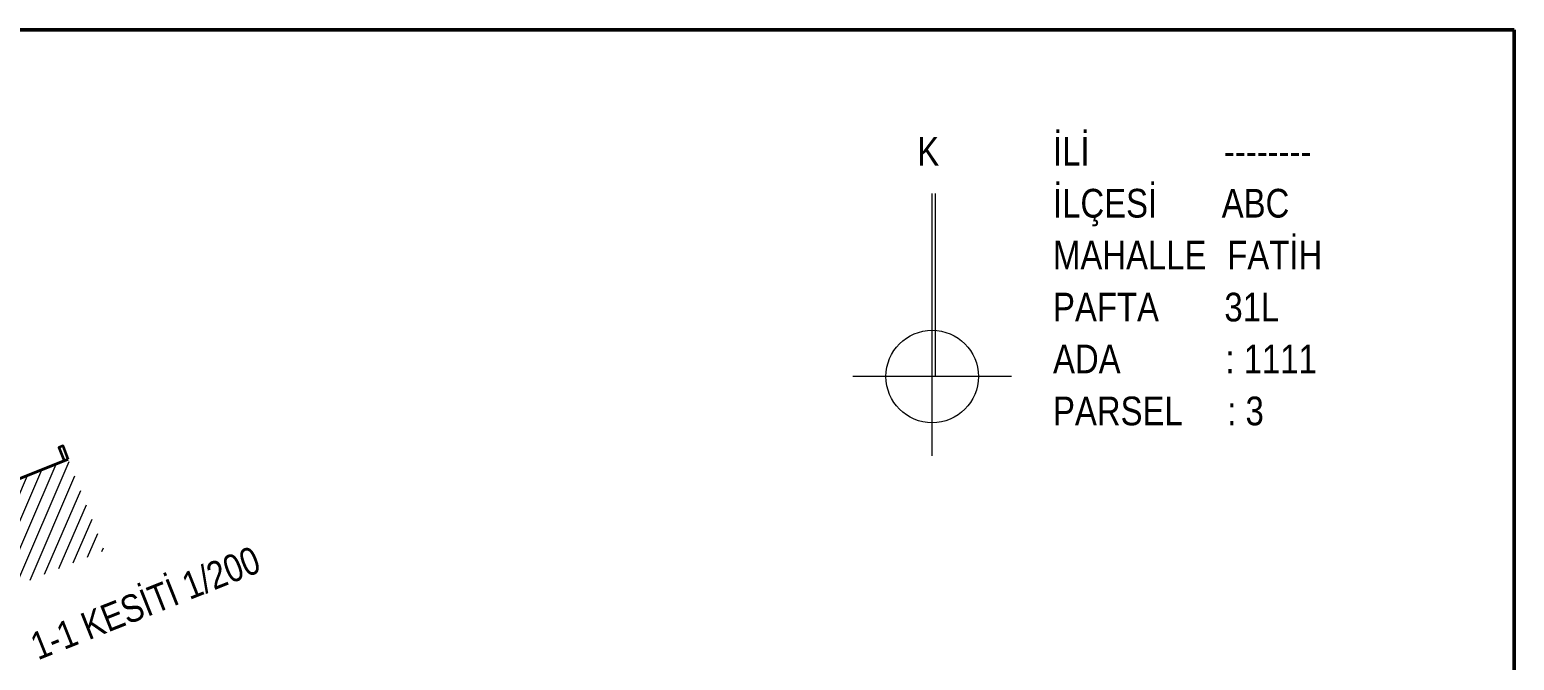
# Model space of a CAD drawing. Header units: millimetres. Extents: x 1852829 to 1882754, y -270850 to -231658.
# Drawn here: x 1865410 to 1866703, y -233219 to -232669 of the extents above; entities that cross this region are included whole.
import ezdxf

# ---------------------------------------------------------------- set-up
doc = ezdxf.new("R2010")
doc.units = ezdxf.units.MM
for name, color, linetype, lineweight in [('a_duvar', 251, 'Continuous', 35), ('a_görünüş_kalın', 20, 'Continuous', 40), ('a_hatch_misc', 251, 'Continuous', 15), ('a_not_malzeme_text', 252, 'Continuous', 5), ('a_not_misc', 144, 'Continuous', 5), ('a_not_text', 7, 'Continuous', 13), ('a_çerçeve_line', 7, 'Continuous', 50)]:
    doc.layers.add(name, color=color, linetype=linetype, lineweight=lineweight)
doc.styles.get("Standard").update_dxf_attribs({"font": 'ARIALN.TTF'})

# ---------------------------------------------------------------- blocks, each defined once
blk = doc.blocks.new('kesti_vaziyet')
at = {"layer": 'a_hatch_misc'}
h = blk.add_hatch(dxfattribs=at)
h.set_pattern_fill('ANSI31', color=256, scale=3)
h.set_pattern_definition([(45, (-1846351.883, 237468.642), (-6.73519209, 6.73519209), [])])
h.paths.add_polyline_path([(0, 0), (0, -80), (2160.5, -80), (2160.5, 5.5), (1980.5, 5.5), (1980.5, -7), (1795.5, -7), (1795.5, -17), (1798, -17), (1798, -19.5), (1726.7, -19.5), (1726.7, -17), (1729.2, -17), (1729.2, -7), (1455.5, -7), (1455.5, 5.5), (1420.5, 5.5), (1420.5, 2.5), (1218.5, 2.5), (1218.5, -10.5), (1082.2, -10.5), (1082.2, -27.5), (1009.7, -27.5), (1009.7, -10.5), (746, -10.5), (746, 2.5), (711, 2.5), (711, 0), (511.1, 0), (511.1, -12.5), (309.8, -12.5), (309.8, -30), (241.1, -30), (241.1, -12.5), (111.1, -12.5), (111.1, 0)])
at = {"layer": 'a_duvar'}
blk.add_lwpolyline([(2160.5, 5.5), (2160.5, 18), (2156.7, 18), (2156.7, 5.5)], dxfattribs=at)
at = {"layer": 'a_görünüş_kalın'}
blk.add_line((2160.5, 5.5), (1978, 5.5), dxfattribs=at)

msp = doc.modelspace()

# ---------------------------------------------------------------- linework, layer by layer
at = {"layer": 'a_not_misc'}
for p, q in [((1866195.9, -233040.6), (1866195.9, -232812.1)), ((1866198.9, -232971.6), (1866198.9, -232812.1)), ((1866264.9, -232971.6), (1866126.8, -232971.6))]:
    msp.add_line(p, q, dxfattribs=at)
msp.add_circle((1866195.9, -232971.6), 40.3, dxfattribs=at)
at = {"layer": 'a_çerçeve_line'}
for q in [(1861603.7, -232669.4), (1866703.1, -235669.4)]:
    msp.add_line((1866703.1, -232669.4), q, dxfattribs=at)

# ---------------------------------------------------------------- block references
at = {"layer": 'a_not_malzeme_text', "rotation": 21.69869791178304}
msp.add_blockref('kesti_vaziyet', (1863437.8, -233847.6), dxfattribs=at)

# ---------------------------------------------------------------- texts
at = {"layer": 'a_not_text'}
for s, p in [('K', (1866182.9, -232787.8)), ('İLİ ', (1866301.2, -232787.8)), ('--------', (1866450.1, -232787.8)), ('İLÇESİ', (1866301.2, -232833.1)), ('ABC', (1866448.2, -232833.1)), ('MAHALLE ', (1866301.2, -232878.3)), ('FATİH', (1866453, -232878.3)), ('PAFTA', (1866301.2, -232923.6)), ('31L', (1866450.5, -232923.6)), ('ADA ', (1866301.2, -232968.8)), (': 1111', (1866451.4, -232968.8)), ('PARSEL', (1866301.2, -233014.1)), (': 3', (1866453, -233014.1))]:
    msp.add_text(s, height=25, dxfattribs=at).set_placement(p)
msp.add_text('1-1 KESİTİ 1/200', height=24, rotation=21.6987, dxfattribs=at).set_placement((1865416.7, -233219))

doc.saveas('drawing.dxf')
